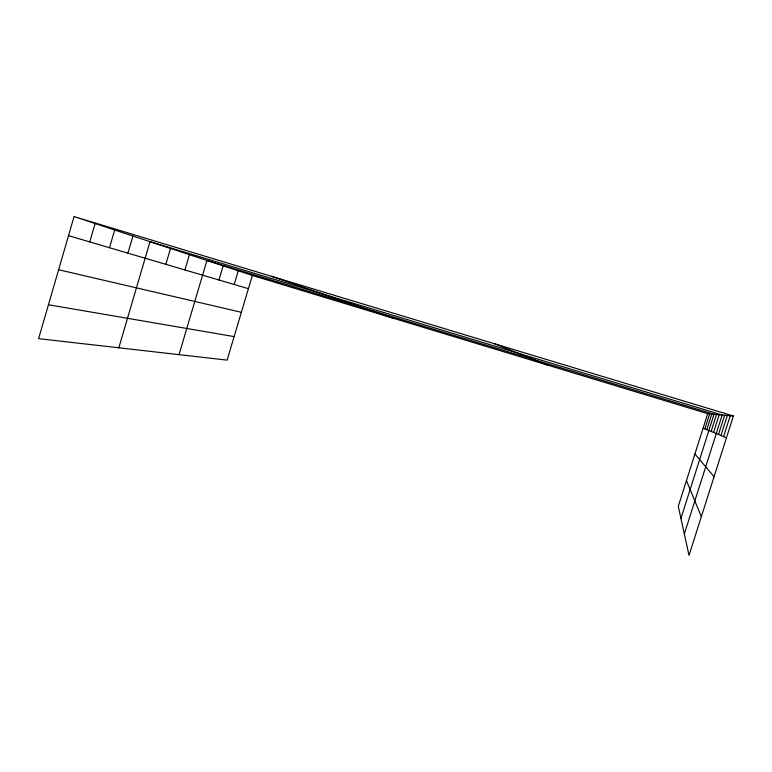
<?xml version="1.0" encoding="UTF-8"?>
<svg xmlns="http://www.w3.org/2000/svg" width="772" height="772" viewBox="0 0 772 772"><rect width="100%" height="100%" fill="white"/><g stroke="black" fill="none" stroke-linecap="round" stroke-linejoin="round"><path stroke-width="1.16" d="M74.064 216.594L38.6 338.657L227.113 360.128L252.347 275.459L74.064 216.594L733.4 416.012L689.01 555.406L678.289 506.336L707.702 413.686L733.4 416.012M89.755 241.906L95.101 223.542M109.499 247.725L114.681 230.008M127.92 253.158L132.938 236.029M118.83 347.796L150.009 241.665L722.167 414.989L684.33 533.983M165.835 264.333L170.515 248.439M184.913 269.949L189.42 254.683M179.027 354.647L206.925 260.463L714.032 414.255L680.933 518.437M218.949 279.985L223.156 265.819M234.196 284.472L238.258 270.808M704.884 428.865L709.651 413.86M706.795 429.657L711.755 414.053M711.118 431.442L716.512 414.477M713.569 432.455L719.214 414.728M718.52 434.501L724.657 415.22M720.961 435.514L727.34 415.461M723.596 436.605L730.244 415.722M48.453 304.757L234.128 336.592M58.624 269.737L241.366 312.293M68.525 235.653L248.41 288.67M252.347 275.459L707.702 413.686M271.57 276.328L393.122 318.189M494.756 343.829L547.628 365.088M703.118 428.142L726.462 437.792M694.906 453.994L714.061 476.72M686.462 480.58L701.333 516.709"/></g></svg>
